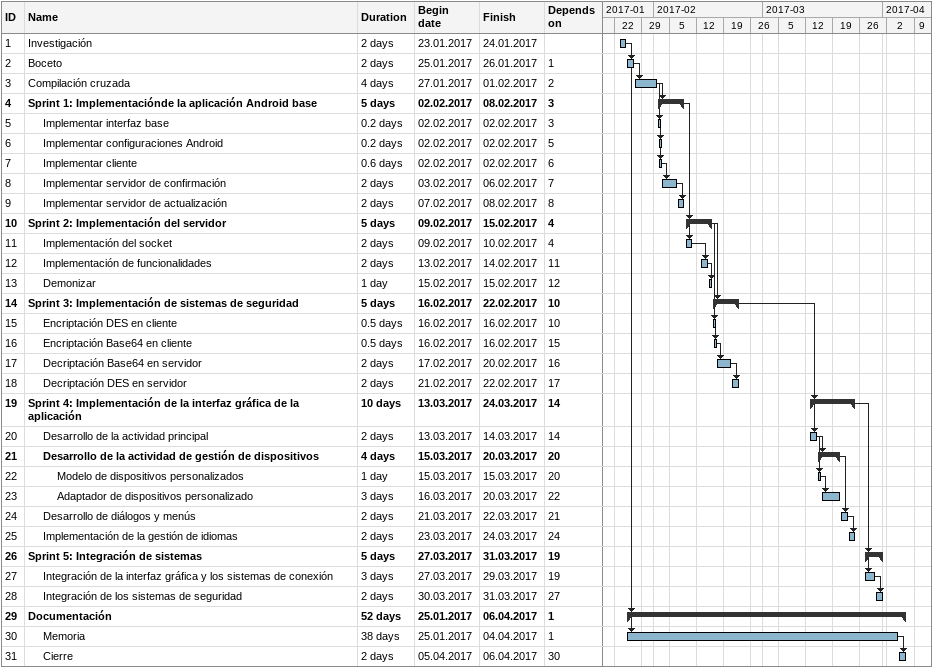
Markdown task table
| ID | Level | Task | Duration | Start | Finish | Predecessors |
|---|---|---|---|---|---|---|
| 1 | 1 | Investigación | 2d | 2017-01-23 | 2017-01-24 |  |
| 2 | 1 | Boceto | 2d | 2017-01-25 | 2017-01-26 | 1 |
| 3 | 1 | Compilación cruzada | 4d | 2017-01-27 | 2017-02-01 | 2 |
| 4 | 1 | **Sprint 1: Implementaciónde la aplicación Android base** | 5d | 2017-02-02 | 2017-02-08 | 3 |
| 5 | 2 | Implementar interfaz base | 0.2d | 2017-02-02 | 2017-02-02 | 3 |
| 6 | 2 | Implementar configuraciones Android | 0.2d | 2017-02-02 | 2017-02-02 | 5 |
| 7 | 2 | Implementar cliente | 0.6d | 2017-02-02 | 2017-02-02 | 6 |
| 8 | 2 | Implementar servidor de confirmación | 2d | 2017-02-03 | 2017-02-06 | 7 |
| 9 | 2 | Implementar servidor de actualización | 2d | 2017-02-07 | 2017-02-08 | 8 |
| 10 | 1 | **Sprint 2: Implementación del servidor** | 5d | 2017-02-09 | 2017-02-15 | 4 |
| 11 | 2 | Implementación del socket | 2d | 2017-02-09 | 2017-02-10 | 4 |
| 12 | 2 | Implementación de funcionalidades | 2d | 2017-02-13 | 2017-02-14 | 11 |
| 13 | 2 | Demonizar | 1d | 2017-02-15 | 2017-02-15 | 12 |
| 14 | 1 | **Sprint 3: Implementación de sistemas de seguridad** | 5d | 2017-02-16 | 2017-02-22 | 10 |
| 15 | 2 | Encriptación DES en cliente | 0.5d | 2017-02-16 | 2017-02-16 | 10 |
| 16 | 2 | Encriptación Base64 en cliente | 0.5d | 2017-02-16 | 2017-02-16 | 15 |
| 17 | 2 | Decriptación Base64 en servidor | 2d | 2017-02-17 | 2017-02-20 | 16 |
| 18 | 2 | Decriptación DES en servidor | 2d | 2017-02-21 | 2017-02-22 | 17 |
| 19 | 1 | **Sprint 4: Implementación de la interfaz gráfica de la aplicación** | 10d | 2017-03-13 | 2017-03-24 | 14 |
| 20 | 2 | Desarrollo de la actividad principal | 2d | 2017-03-13 | 2017-03-14 | 14 |
| 21 | 2 | **Desarrollo de la actividad de gestión de dispositivos** | 4d | 2017-03-15 | 2017-03-20 | 20 |
| 22 | 3 | Modelo de dispositivos personalizados | 1d | 2017-03-15 | 2017-03-15 | 20 |
| 23 | 3 | Adaptador de dispositivos personalizado | 3d | 2017-03-16 | 2017-03-20 | 22 |
| 24 | 2 | Desarrollo de diálogos y menús | 2d | 2017-03-21 | 2017-03-22 | 21 |
| 25 | 2 | Implementación de la gestión de idiomas | 2d | 2017-03-23 | 2017-03-24 | 24 |
| 26 | 1 | **Sprint 5: Integración de sistemas** | 5d | 2017-03-27 | 2017-03-31 | 19 |
| 27 | 2 | Integración de la interfaz gráfica y los sistemas de conexión | 3d | 2017-03-27 | 2017-03-29 | 19 |
| 28 | 2 | Integración de los sistemas de seguridad | 2d | 2017-03-30 | 2017-03-31 | 27 |
| 29 | 1 | **Documentación** | 52d | 2017-01-25 | 2017-04-06 | 1 |
| 30 | 2 | Memoria | 38d | 2017-01-25 | 2017-04-04 | 1 |
| 31 | 2 | Cierre | 2d | 2017-04-05 | 2017-04-06 | 30 |
